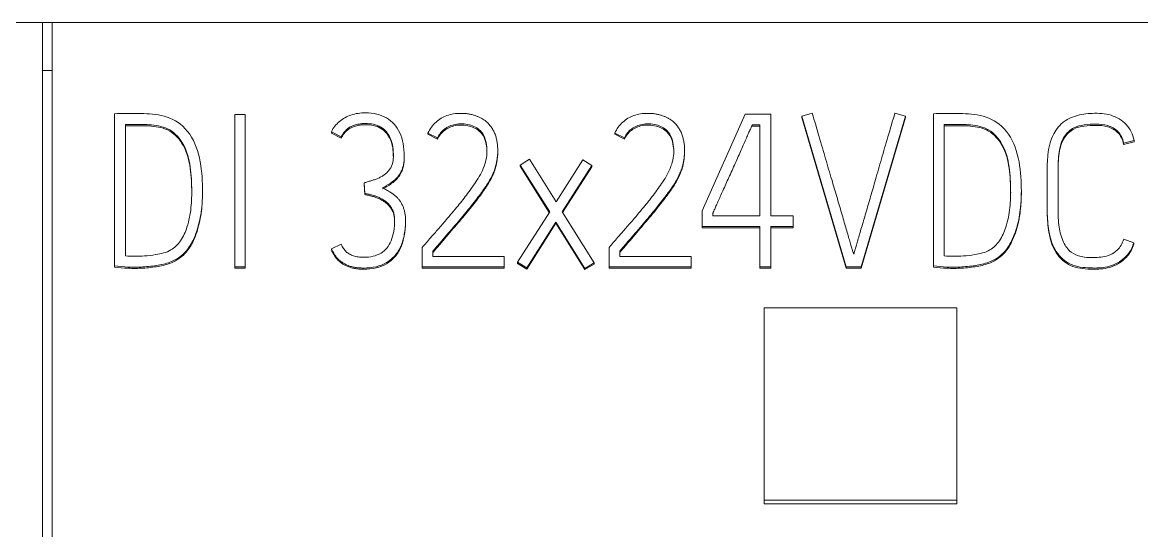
# Model space of a CAD drawing. Header units: millimetres. Extents: x 1359 to 3577, y 1336 to 3557.
# Drawn here: x 2650.66 to 2662.29, y 3048.28 to 3053.56 of the extents above; entities that cross this region are included whole.
import ezdxf

# ---------------------------------------------------------------- set-up
doc = ezdxf.new("R2010")
doc.units = ezdxf.units.MM
doc.layers.add('000-PI-Oprema', color=30, linetype='Continuous', lineweight=5)

msp = doc.modelspace()

# ---------------------------------------------------------------- linework, layer by layer
at = {"layer": '000-PI-Oprema', "color": 0, "linetype": 'ByBlock', "lineweight": 0}
for p, q in [((2650.871, 3053.556), (2645.971, 3053.556)), ((2650.971, 3053.556), (2650.871, 3053.556)), ((2650.971, 3043.373), (2650.971, 3053.556)), ((2675.771, 3053.556), (2650.971, 3053.556)), ((2650.971, 3053.056), (2650.871, 3053.056)), ((2651.618, 3052.607), (2651.618, 3051.027)), ((2652.868, 3052.598), (2652.868, 3051.016)), ((2652.978, 3052.598), (2652.868, 3052.598)), ((2652.978, 3051.016), (2652.978, 3052.598)), ((2658.173, 3052.603), (2657.725, 3051.599)), ((2658.438, 3052.603), (2658.173, 3052.603)), ((2658.438, 3051.546), (2658.438, 3052.603)), ((2658.87, 3052.614), (2658.762, 3052.583)), ((2658.762, 3052.583), (2659.223, 3051.016)), ((2658.762, 3052.583), (2658.762, 3052.57)), ((2658.762, 3052.57), (2659.223, 3051.003)), ((2659.378, 3051.016), (2659.838, 3052.583)), ((2659.378, 3051.003), (2659.838, 3052.57)), ((2659.838, 3052.583), (2659.729, 3052.614)), ((2659.838, 3052.583), (2659.838, 3052.57)), ((2660.129, 3052.607), (2660.129, 3051.027)), ((2651.731, 3052.495), (2651.731, 3051.13)), ((2658.247, 3052.493), (2658.247, 3052.48)), ((2658.247, 3052.493), (2658.324, 3052.493)), ((2658.247, 3052.48), (2658.324, 3052.48)), ((2658.324, 3052.493), (2658.324, 3051.546)), ((2660.242, 3052.495), (2660.242, 3051.13)), ((2653.873, 3052.418), (2653.873, 3052.405)), ((2653.975, 3052.367), (2653.873, 3052.418)), ((2653.975, 3052.355), (2653.873, 3052.405)), ((2653.975, 3052.367), (2653.975, 3052.355)), ((2654.876, 3052.407), (2654.876, 3052.394)), ((2654.976, 3052.356), (2654.876, 3052.407)), ((2654.976, 3052.344), (2654.876, 3052.394)), ((2654.976, 3052.356), (2654.976, 3052.344)), ((2656.818, 3052.407), (2656.818, 3052.394)), ((2656.917, 3052.356), (2656.818, 3052.407)), ((2656.917, 3052.344), (2656.818, 3052.394)), ((2656.917, 3052.356), (2656.917, 3052.344)), ((2655.601, 3052.215), (2655.601, 3052.227)), ((2657.543, 3052.215), (2657.543, 3052.227)), ((2662.215, 3052.328), (2662.106, 3052.301)), ((2662.215, 3052.315), (2662.106, 3052.288)), ((2662.106, 3052.301), (2662.106, 3052.288)), ((2662.215, 3052.328), (2662.215, 3052.315)), ((2654.63, 3052.157), (2654.63, 3052.178)), ((2655.93, 3052.134), (2655.835, 3052.074)), ((2656.207, 3051.691), (2655.93, 3052.134)), ((2656.487, 3052.13), (2656.207, 3051.691)), ((2656.58, 3052.07), (2656.487, 3052.13)), ((2655.835, 3052.074), (2655.835, 3052.062)), ((2655.835, 3052.074), (2656.141, 3051.588)), ((2655.835, 3052.062), (2656.137, 3051.582)), ((2656.272, 3051.588), (2656.58, 3052.07)), ((2656.276, 3051.582), (2656.58, 3052.057)), ((2656.58, 3052.07), (2656.58, 3052.057)), ((2654.212, 3051.89), (2654.212, 3051.877)), ((2654.219, 3051.78), (2654.212, 3051.89)), ((2654.219, 3051.767), (2654.212, 3051.877)), ((2661.311, 3051.966), (2661.311, 3051.954)), ((2652.533, 3051.789), (2652.533, 3051.802)), ((2654.219, 3051.78), (2654.219, 3051.767)), ((2661.043, 3051.789), (2661.043, 3051.802)), ((2661.311, 3051.831), (2661.311, 3051.844)), ((2661.311, 3051.666), (2661.311, 3051.653)), ((2656.141, 3051.588), (2655.808, 3051.064)), ((2656.602, 3051.058), (2656.272, 3051.588)), ((2657.725, 3051.599), (2657.725, 3051.436)), ((2657.836, 3051.546), (2657.836, 3051.575)), ((2657.836, 3051.562), (2657.84, 3051.569)), ((2658.324, 3051.546), (2657.836, 3051.546)), ((2658.673, 3051.546), (2658.438, 3051.546)), ((2658.673, 3051.436), (2658.673, 3051.546)), ((2654.643, 3051.471), (2654.643, 3051.492)), ((2655.903, 3051.005), (2656.205, 3051.482)), ((2655.903, 3050.992), (2656.205, 3051.47)), ((2656.205, 3051.482), (2656.507, 3051)), ((2656.205, 3051.482), (2656.205, 3051.47)), ((2656.205, 3051.47), (2656.507, 3050.988)), ((2657.725, 3051.436), (2657.725, 3051.423)), ((2657.725, 3051.436), (2658.324, 3051.436)), ((2657.725, 3051.423), (2658.324, 3051.423)), ((2658.324, 3051.436), (2658.324, 3051.016)), ((2658.438, 3051.016), (2658.438, 3051.436)), ((2658.438, 3051.436), (2658.673, 3051.436)), ((2658.438, 3051.423), (2658.673, 3051.423)), ((2658.673, 3051.436), (2658.673, 3051.423)), ((2662.108, 3051.304), (2662.212, 3051.267)), ((2653.873, 3051.205), (2653.975, 3051.251)), ((2653.873, 3051.205), (2653.873, 3051.192)), ((2654.816, 3051.016), (2654.816, 3051.218)), ((2654.927, 3051.179), (2654.927, 3051.126)), ((2656.758, 3051.016), (2656.758, 3051.218)), ((2656.869, 3051.179), (2656.869, 3051.126)), ((2662.212, 3051.267), (2662.212, 3051.254)), ((2654.927, 3051.126), (2655.668, 3051.126)), ((2655.668, 3051.126), (2655.668, 3051.016)), ((2655.808, 3051.064), (2655.808, 3051.051)), ((2655.808, 3051.064), (2655.903, 3051.005)), ((2656.507, 3051), (2656.602, 3051.058)), ((2656.602, 3051.058), (2656.602, 3051.045)), ((2656.869, 3051.126), (2657.61, 3051.126)), ((2657.61, 3051.126), (2657.61, 3051.016)), ((2651.618, 3051.027), (2651.618, 3051.014)), ((2652.868, 3051.016), (2652.978, 3051.016)), ((2652.868, 3051.016), (2652.868, 3051.003)), ((2652.868, 3051.003), (2652.978, 3051.003)), ((2652.978, 3051.016), (2652.978, 3051.003)), ((2654.816, 3051.016), (2654.816, 3051.003)), ((2655.668, 3051.016), (2654.816, 3051.016)), ((2655.668, 3051.003), (2654.816, 3051.003)), ((2655.668, 3051.016), (2655.668, 3051.003)), ((2655.808, 3051.051), (2655.903, 3050.992)), ((2655.903, 3051.005), (2655.903, 3050.992)), ((2656.507, 3050.988), (2656.602, 3051.045)), ((2656.507, 3051), (2656.507, 3050.988)), ((2657.61, 3051.016), (2656.758, 3051.016)), ((2656.758, 3051.016), (2656.758, 3051.003)), ((2657.61, 3051.003), (2656.758, 3051.003)), ((2657.61, 3051.016), (2657.61, 3051.003)), ((2658.324, 3051.016), (2658.324, 3051.003)), ((2658.324, 3051.016), (2658.438, 3051.016)), ((2658.324, 3051.003), (2658.438, 3051.003)), ((2658.438, 3051.016), (2658.438, 3051.003)), ((2659.223, 3051.016), (2659.378, 3051.016)), ((2659.223, 3051.016), (2659.223, 3051.003)), ((2659.223, 3051.003), (2659.378, 3051.003)), ((2659.378, 3051.016), (2659.378, 3051.003)), ((2660.129, 3051.027), (2660.129, 3051.014)), ((2658.371, 3050.592), (2658.371, 3048.593)), ((2660.371, 3050.592), (2658.371, 3050.592)), ((2660.371, 3048.593), (2660.371, 3050.592)), ((2658.371, 3048.593), (2658.371, 3048.555)), ((2658.371, 3048.593), (2660.371, 3048.593)), ((2658.371, 3048.555), (2660.371, 3048.555)), ((2660.371, 3048.593), (2660.371, 3048.555))]:
    msp.add_line(p, q, dxfattribs=at)
for points, knots in [([(2650.871, 3053.556), (2650.871, 3052.471), (2650.871, 3048.868), (2650.871, 3045.263), (2650.871, 3042.742)], [0, 0, 0, 0, 0.301146, 1, 1, 1, 1]), ([(2651.618, 3051.027), (2651.665, 3051.021), (2651.763, 3051.013), (2651.916, 3051.013), (2652.068, 3051.031), (2652.228, 3051.068), (2652.363, 3051.163), (2652.442, 3051.299), (2652.497, 3051.452), (2652.534, 3051.657), (2652.535, 3051.926), (2652.502, 3052.221), (2652.36, 3052.489), (2652.109, 3052.608), (2651.861, 3052.609), (2651.7, 3052.611), (2651.618, 3052.607)], [0, 0, 0, 0, 0.048928, 0.10152, 0.156673, 0.206259, 0.270351, 0.31956, 0.366981, 0.439378, 0.534587, 0.645045, 0.746603, 0.832762, 0.916147, 1, 1, 1, 1]), ([(2653.873, 3052.418), (2653.892, 3052.461), (2653.95, 3052.534), (2654.078, 3052.605), (2654.216, 3052.621), (2654.343, 3052.609), (2654.448, 3052.57), (2654.53, 3052.502), (2654.59, 3052.409), (2654.623, 3052.294), (2654.631, 3052.193), (2654.628, 3052.118), (2654.622, 3052.075), (2654.611, 3052.037), (2654.596, 3052.003), (2654.578, 3051.973), (2654.557, 3051.947), (2654.534, 3051.923), (2654.509, 3051.902), (2654.483, 3051.884), (2654.457, 3051.868), (2654.43, 3051.853), (2654.412, 3051.843), (2654.403, 3051.839)], [0, 0, 0, 0, 0.090044, 0.177969, 0.277991, 0.355408, 0.424426, 0.491004, 0.560177, 0.636379, 0.72419, 0.755913, 0.784262, 0.809647, 0.83316, 0.855708, 0.877614, 0.899011, 0.919895, 0.94045, 0.960699, 0.980541, 1, 1, 1, 1]), ([(2654.876, 3052.407), (2654.895, 3052.45), (2654.952, 3052.525), (2655.073, 3052.599), (2655.182, 3052.613), (2655.257, 3052.611), (2655.296, 3052.606), (2655.332, 3052.599), (2655.365, 3052.589), (2655.395, 3052.578), (2655.423, 3052.566), (2655.447, 3052.552), (2655.469, 3052.537), (2655.488, 3052.521), (2655.505, 3052.504), (2655.52, 3052.487), (2655.538, 3052.465), (2655.556, 3052.435), (2655.574, 3052.396), (2655.587, 3052.355), (2655.595, 3052.313), (2655.6, 3052.271), (2655.602, 3052.23), (2655.601, 3052.191), (2655.597, 3052.153), (2655.592, 3052.117), (2655.584, 3052.081), (2655.575, 3052.047), (2655.562, 3052.008), (2655.542, 3051.962), (2655.512, 3051.907), (2655.475, 3051.849), (2655.432, 3051.787), (2655.382, 3051.721), (2655.328, 3051.651), (2655.268, 3051.579), (2655.205, 3051.503), (2655.138, 3051.425), (2655.069, 3051.345), (2654.998, 3051.262), (2654.951, 3051.207), (2654.927, 3051.179)], [0, 0, 0, 0, 0.061339, 0.118477, 0.180647, 0.199061, 0.216082, 0.231833, 0.246526, 0.260308, 0.273254, 0.285426, 0.29689, 0.307753, 0.31802, 0.327627, 0.336606, 0.355189, 0.37361, 0.392165, 0.410785, 0.42927, 0.447741, 0.464235, 0.480574, 0.496814, 0.51268, 0.527892, 0.542508, 0.566365, 0.593275, 0.623397, 0.656474, 0.692185, 0.730563, 0.771282, 0.814001, 0.858722, 0.904903, 0.951996, 1, 1, 1, 1]), ([(2656.818, 3052.407), (2656.837, 3052.45), (2656.893, 3052.525), (2657.015, 3052.599), (2657.123, 3052.613), (2657.199, 3052.611), (2657.238, 3052.606), (2657.274, 3052.599), (2657.307, 3052.589), (2657.337, 3052.578), (2657.364, 3052.566), (2657.389, 3052.552), (2657.411, 3052.537), (2657.43, 3052.521), (2657.447, 3052.504), (2657.461, 3052.487), (2657.479, 3052.465), (2657.498, 3052.435), (2657.516, 3052.396), (2657.528, 3052.355), (2657.537, 3052.313), (2657.542, 3052.271), (2657.544, 3052.23), (2657.542, 3052.191), (2657.539, 3052.153), (2657.534, 3052.117), (2657.526, 3052.081), (2657.517, 3052.047), (2657.503, 3052.008), (2657.484, 3051.962), (2657.454, 3051.907), (2657.417, 3051.849), (2657.373, 3051.787), (2657.324, 3051.721), (2657.269, 3051.651), (2657.21, 3051.579), (2657.147, 3051.503), (2657.08, 3051.425), (2657.011, 3051.345), (2656.94, 3051.262), (2656.893, 3051.207), (2656.869, 3051.179)], [0, 0, 0, 0, 0.061339, 0.118477, 0.180647, 0.199061, 0.216082, 0.231833, 0.246526, 0.260308, 0.273254, 0.285426, 0.29689, 0.307753, 0.31802, 0.327627, 0.336606, 0.355189, 0.37361, 0.392165, 0.410785, 0.42927, 0.447741, 0.464235, 0.480574, 0.496814, 0.51268, 0.527892, 0.542508, 0.566365, 0.593275, 0.623397, 0.656474, 0.692185, 0.730563, 0.771282, 0.814001, 0.858722, 0.904903, 0.951996, 1, 1, 1, 1]), ([(2659.301, 3051.148), (2659.299, 3051.154), (2659.293, 3051.171), (2659.284, 3051.203), (2659.271, 3051.246), (2659.255, 3051.298), (2659.238, 3051.359), (2659.218, 3051.426), (2659.197, 3051.499), (2659.174, 3051.578), (2659.15, 3051.662), (2659.124, 3051.748), (2659.099, 3051.835), (2659.059, 3051.965), (2659.008, 3052.143), (2658.94, 3052.373), (2658.894, 3052.532), (2658.87, 3052.614)], [0, 0, 0, 0, 0.013272, 0.034859, 0.06476, 0.101229, 0.142516, 0.188621, 0.238884, 0.292645, 0.349905, 0.409112, 0.468717, 0.528719, 0.675164, 0.832258, 1, 1, 1, 1]), ([(2659.729, 3052.614), (2659.705, 3052.532), (2659.658, 3052.373), (2659.59, 3052.143), (2659.539, 3051.965), (2659.502, 3051.835), (2659.477, 3051.748), (2659.452, 3051.662), (2659.428, 3051.578), (2659.404, 3051.499), (2659.382, 3051.426), (2659.362, 3051.359), (2659.344, 3051.298), (2659.329, 3051.246), (2659.317, 3051.203), (2659.308, 3051.171), (2659.303, 3051.154), (2659.301, 3051.148)], [0, 0, 0, 0, 0.167989, 0.325145, 0.471471, 0.531274, 0.590769, 0.649955, 0.70726, 0.76111, 0.811506, 0.857719, 0.899023, 0.935417, 0.96522, 0.986746, 1, 1, 1, 1]), ([(2660.129, 3051.027), (2660.176, 3051.021), (2660.274, 3051.013), (2660.426, 3051.013), (2660.578, 3051.031), (2660.739, 3051.068), (2660.873, 3051.163), (2660.952, 3051.299), (2661.008, 3051.452), (2661.044, 3051.657), (2661.045, 3051.926), (2661.012, 3052.221), (2660.87, 3052.489), (2660.62, 3052.608), (2660.372, 3052.609), (2660.21, 3052.611), (2660.129, 3052.607)], [0, 0, 0, 0, 0.048928, 0.10152, 0.156673, 0.206259, 0.270351, 0.31956, 0.366981, 0.439378, 0.534587, 0.645045, 0.746603, 0.832762, 0.916147, 1, 1, 1, 1]), ([(2662.212, 3051.267), (2662.205, 3051.241), (2662.179, 3051.178), (2662.093, 3051.078), (2661.94, 3051.006), (2661.75, 3051.002), (2661.55, 3051.022), (2661.389, 3051.168), (2661.327, 3051.364), (2661.308, 3051.572), (2661.312, 3051.783), (2661.311, 3051.988), (2661.313, 3052.194), (2661.356, 3052.388), (2661.473, 3052.529), (2661.62, 3052.596), (2661.786, 3052.617), (2661.974, 3052.608), (2662.148, 3052.505), (2662.2, 3052.396), (2662.215, 3052.328)], [0, 0, 0, 0, 0.023749, 0.063372, 0.118592, 0.172501, 0.236244, 0.297229, 0.359591, 0.421629, 0.490644, 0.554667, 0.610982, 0.680492, 0.733777, 0.772528, 0.826559, 0.886213, 0.942216, 1, 1, 1, 1]), ([(2651.731, 3051.13), (2651.798, 3051.126), (2651.904, 3051.126), (2652.062, 3051.144), (2652.204, 3051.175), (2652.316, 3051.288), (2652.383, 3051.444), (2652.419, 3051.63), (2652.423, 3051.851), (2652.41, 3052.082), (2652.343, 3052.31), (2652.182, 3052.47), (2651.99, 3052.497), (2651.843, 3052.495), (2651.761, 3052.495), (2651.731, 3052.495)], [0, 0, 0, 0, 0.085013, 0.135874, 0.205821, 0.265138, 0.333279, 0.422662, 0.50952, 0.618636, 0.722487, 0.80996, 0.894466, 0.962458, 1, 1, 1, 1]), ([(2652.421, 3051.785), (2652.421, 3051.797), (2652.42, 3051.893), (2652.41, 3052.069), (2652.343, 3052.297), (2652.182, 3052.458), (2651.99, 3052.484), (2651.843, 3052.482), (2651.761, 3052.482), (2651.731, 3052.482)], [0, 0, 0, 0, 0.030851, 0.246457, 0.451657, 0.624495, 0.791473, 0.92582, 1, 1, 1, 1]), ([(2654.212, 3051.89), (2654.224, 3051.893), (2654.248, 3051.9), (2654.284, 3051.911), (2654.32, 3051.922), (2654.355, 3051.935), (2654.388, 3051.951), (2654.418, 3051.969), (2654.445, 3051.991), (2654.469, 3052.017), (2654.49, 3052.046), (2654.506, 3052.08), (2654.515, 3052.121), (2654.519, 3052.213), (2654.506, 3052.346), (2654.394, 3052.488), (2654.275, 3052.507), (2654.205, 3052.505), (2654.182, 3052.504), (2654.159, 3052.501), (2654.136, 3052.496), (2654.113, 3052.489), (2654.09, 3052.481), (2654.068, 3052.47), (2654.047, 3052.456), (2654.026, 3052.439), (2654.007, 3052.419), (2653.99, 3052.394), (2653.98, 3052.377), (2653.975, 3052.367)], [0, 0, 0, 0, 0.029364, 0.059027, 0.088993, 0.118548, 0.147162, 0.175106, 0.202604, 0.230099, 0.258166, 0.287672, 0.320058, 0.356367, 0.509421, 0.627625, 0.757774, 0.775505, 0.793677, 0.812339, 0.831209, 0.85007, 0.86906, 0.888397, 0.908411, 0.929359, 0.951405, 0.974839, 1, 1, 1, 1]), ([(2654.516, 3052.168), (2654.516, 3052.227), (2654.503, 3052.338), (2654.394, 3052.475), (2654.275, 3052.495), (2654.205, 3052.493), (2654.182, 3052.491), (2654.159, 3052.488), (2654.136, 3052.483), (2654.113, 3052.477), (2654.09, 3052.468), (2654.068, 3052.457), (2654.047, 3052.443), (2654.026, 3052.426), (2654.007, 3052.406), (2653.99, 3052.382), (2653.98, 3052.364), (2653.975, 3052.355)], [0, 0, 0, 0, 0.222922, 0.410158, 0.616314, 0.644399, 0.673184, 0.702745, 0.732635, 0.762511, 0.792591, 0.823221, 0.854923, 0.888104, 0.923025, 0.960145, 1, 1, 1, 1]), ([(2654.816, 3051.218), (2654.845, 3051.252), (2654.901, 3051.316), (2654.984, 3051.411), (2655.079, 3051.521), (2655.183, 3051.643), (2655.291, 3051.78), (2655.392, 3051.919), (2655.477, 3052.078), (2655.501, 3052.26), (2655.449, 3052.432), (2655.303, 3052.503), (2655.167, 3052.509), (2655.042, 3052.456), (2654.994, 3052.394), (2654.976, 3052.356)], [0, 0, 0, 0, 0.068794, 0.128406, 0.193582, 0.291346, 0.373604, 0.45943, 0.554437, 0.645803, 0.738171, 0.803969, 0.878932, 0.940491, 1, 1, 1, 1]), ([(2655.489, 3052.21), (2655.489, 3052.223), (2655.486, 3052.297), (2655.449, 3052.419), (2655.303, 3052.49), (2655.167, 3052.496), (2655.042, 3052.443), (2654.994, 3052.381), (2654.976, 3052.344)], [0, 0, 0, 0, 0.051721, 0.299015, 0.475174, 0.675868, 0.840679, 1, 1, 1, 1]), ([(2656.758, 3051.218), (2656.787, 3051.252), (2656.842, 3051.316), (2656.926, 3051.411), (2657.021, 3051.521), (2657.125, 3051.643), (2657.233, 3051.78), (2657.334, 3051.919), (2657.419, 3052.078), (2657.442, 3052.26), (2657.39, 3052.432), (2657.244, 3052.503), (2657.109, 3052.509), (2656.984, 3052.456), (2656.936, 3052.394), (2656.917, 3052.356)], [0, 0, 0, 0, 0.068794, 0.128406, 0.193582, 0.291346, 0.373604, 0.45943, 0.554437, 0.645803, 0.738171, 0.803969, 0.878932, 0.940491, 1, 1, 1, 1]), ([(2657.431, 3052.21), (2657.431, 3052.223), (2657.427, 3052.297), (2657.39, 3052.419), (2657.244, 3052.49), (2657.109, 3052.496), (2656.984, 3052.443), (2656.936, 3052.381), (2656.917, 3052.344)], [0, 0, 0, 0, 0.051721, 0.299015, 0.475174, 0.675868, 0.840679, 1, 1, 1, 1]), ([(2657.836, 3051.575), (2657.838, 3051.578), (2657.843, 3051.589), (2657.854, 3051.613), (2657.87, 3051.649), (2657.891, 3051.695), (2657.915, 3051.749), (2657.942, 3051.81), (2657.972, 3051.876), (2658.003, 3051.946), (2658.036, 3052.018), (2658.069, 3052.091), (2658.101, 3052.163), (2658.131, 3052.23), (2658.159, 3052.294), (2658.184, 3052.351), (2658.206, 3052.402), (2658.225, 3052.442), (2658.238, 3052.472), (2658.244, 3052.487), (2658.247, 3052.493)], [0, 0, 0, 0, 0.010734, 0.036404, 0.077011, 0.128795, 0.187998, 0.254619, 0.326966, 0.403344, 0.483752, 0.564544, 0.642072, 0.716335, 0.785641, 0.848294, 0.904294, 0.950045, 0.981947, 1, 1, 1, 1]), ([(2660.242, 3051.13), (2660.308, 3051.126), (2660.414, 3051.126), (2660.573, 3051.144), (2660.714, 3051.175), (2660.827, 3051.288), (2660.893, 3051.444), (2660.929, 3051.63), (2660.934, 3051.851), (2660.921, 3052.082), (2660.854, 3052.31), (2660.692, 3052.47), (2660.5, 3052.497), (2660.353, 3052.495), (2660.271, 3052.495), (2660.242, 3052.495)], [0, 0, 0, 0, 0.085013, 0.135874, 0.205821, 0.265138, 0.333279, 0.422662, 0.50952, 0.618636, 0.722487, 0.80996, 0.894466, 0.962458, 1, 1, 1, 1]), ([(2660.932, 3051.785), (2660.932, 3051.797), (2660.931, 3051.893), (2660.921, 3052.069), (2660.854, 3052.297), (2660.692, 3052.458), (2660.5, 3052.484), (2660.353, 3052.482), (2660.271, 3052.482), (2660.242, 3052.482)], [0, 0, 0, 0, 0.030851, 0.246457, 0.451657, 0.624495, 0.791473, 0.92582, 1, 1, 1, 1]), ([(2662.106, 3052.301), (2662.095, 3052.352), (2662.059, 3052.429), (2661.94, 3052.493), (2661.818, 3052.502), (2661.699, 3052.495), (2661.576, 3052.468), (2661.472, 3052.365), (2661.427, 3052.199), (2661.424, 3052.017), (2661.425, 3051.822), (2661.423, 3051.628), (2661.428, 3051.439), (2661.469, 3051.281), (2661.548, 3051.163), (2661.674, 3051.113), (2661.813, 3051.113), (2661.948, 3051.123), (2662.056, 3051.197), (2662.093, 3051.259), (2662.108, 3051.304)], [0, 0, 0, 0, 0.052928, 0.097969, 0.144851, 0.190624, 0.232935, 0.284925, 0.348337, 0.424764, 0.49245, 0.572241, 0.64631, 0.708712, 0.757514, 0.801091, 0.856423, 0.915681, 0.949914, 1, 1, 1, 1]), ([(2662.106, 3052.288), (2662.095, 3052.34), (2662.059, 3052.416), (2661.94, 3052.481), (2661.818, 3052.489), (2661.699, 3052.483), (2661.576, 3052.455), (2661.472, 3052.352), (2661.427, 3052.186), (2661.424, 3052.005), (2661.425, 3051.834), (2661.424, 3051.73), (2661.424, 3051.685)], [0, 0, 0, 0, 0.097342, 0.180178, 0.266401, 0.350584, 0.428399, 0.524015, 0.640638, 0.781197, 0.905681, 1, 1, 1, 1]), ([(2654.63, 3052.154), (2654.63, 3052.153), (2654.629, 3052.136), (2654.628, 3052.105), (2654.622, 3052.062), (2654.611, 3052.024), (2654.596, 3051.991), (2654.578, 3051.96), (2654.557, 3051.934), (2654.534, 3051.91), (2654.509, 3051.889), (2654.483, 3051.871), (2654.457, 3051.855), (2654.43, 3051.84), (2654.412, 3051.831), (2654.403, 3051.826)], [0, 0, 0, 0, 0.004463, 0.118969, 0.221294, 0.31292, 0.39779, 0.479177, 0.55825, 0.63548, 0.710862, 0.785053, 0.858141, 0.929761, 1, 1, 1, 1]), ([(2655.601, 3052.216), (2655.601, 3052.216), (2655.602, 3052.203), (2655.601, 3052.178), (2655.597, 3052.141), (2655.592, 3052.104), (2655.584, 3052.068), (2655.575, 3052.034), (2655.562, 3051.996), (2655.542, 3051.949), (2655.512, 3051.895), (2655.475, 3051.836), (2655.432, 3051.774), (2655.382, 3051.708), (2655.328, 3051.639), (2655.268, 3051.566), (2655.205, 3051.491), (2655.138, 3051.413), (2655.069, 3051.332), (2654.998, 3051.25), (2654.951, 3051.194), (2654.927, 3051.166)], [0, 0, 0, 0, 0.000351, 0.030208, 0.059783, 0.089178, 0.117897, 0.145433, 0.17189, 0.215074, 0.263783, 0.318309, 0.378181, 0.442821, 0.512289, 0.585996, 0.663321, 0.744272, 0.827864, 0.913107, 1, 1, 1, 1]), ([(2657.543, 3052.216), (2657.543, 3052.216), (2657.543, 3052.203), (2657.542, 3052.178), (2657.539, 3052.141), (2657.534, 3052.104), (2657.526, 3052.068), (2657.517, 3052.034), (2657.503, 3051.996), (2657.484, 3051.949), (2657.454, 3051.895), (2657.417, 3051.836), (2657.373, 3051.774), (2657.324, 3051.708), (2657.269, 3051.639), (2657.21, 3051.566), (2657.147, 3051.491), (2657.08, 3051.413), (2657.011, 3051.332), (2656.94, 3051.25), (2656.893, 3051.194), (2656.869, 3051.166)], [0, 0, 0, 0, 0.000351, 0.030208, 0.059783, 0.089178, 0.117897, 0.145433, 0.17189, 0.215074, 0.263783, 0.318309, 0.378181, 0.442821, 0.512289, 0.585996, 0.663321, 0.744272, 0.827864, 0.913107, 1, 1, 1, 1]), ([(2651.618, 3051.014), (2651.665, 3051.008), (2651.763, 3051), (2651.916, 3051.001), (2652.068, 3051.018), (2652.228, 3051.055), (2652.363, 3051.15), (2652.442, 3051.286), (2652.497, 3051.439), (2652.527, 3051.609), (2652.533, 3051.734), (2652.533, 3051.789)], [0, 0, 0, 0, 0.098443, 0.204258, 0.315227, 0.414995, 0.543949, 0.642959, 0.738369, 0.884032, 1, 1, 1, 1]), ([(2654.403, 3051.839), (2654.415, 3051.833), (2654.439, 3051.82), (2654.472, 3051.8), (2654.504, 3051.78), (2654.533, 3051.759), (2654.558, 3051.735), (2654.58, 3051.71), (2654.599, 3051.681), (2654.614, 3051.651), (2654.627, 3051.617), (2654.636, 3051.581), (2654.642, 3051.542), (2654.644, 3051.465), (2654.636, 3051.358), (2654.6, 3051.232), (2654.537, 3051.13), (2654.447, 3051.055), (2654.334, 3051.012), (2654.234, 3051.003), (2654.159, 3051.006), (2654.114, 3051.011), (2654.073, 3051.021), (2654.038, 3051.034), (2654.006, 3051.05), (2653.977, 3051.068), (2653.952, 3051.088), (2653.93, 3051.109), (2653.913, 3051.133), (2653.897, 3051.157), (2653.884, 3051.181), (2653.876, 3051.197), (2653.873, 3051.205)], [0, 0, 0, 0, 0.025257, 0.04947, 0.072678, 0.09489, 0.116257, 0.13704, 0.157793, 0.179079, 0.201165, 0.224382, 0.249105, 0.275597, 0.367907, 0.447752, 0.519784, 0.588829, 0.660512, 0.741164, 0.772461, 0.800616, 0.825923, 0.849188, 0.871088, 0.891868, 0.911666, 0.930597, 0.948935, 0.96669, 0.983692, 1, 1, 1, 1]), ([(2653.975, 3051.251), (2653.981, 3051.236), (2653.996, 3051.209), (2654.025, 3051.174), (2654.06, 3051.147), (2654.102, 3051.129), (2654.152, 3051.119), (2654.222, 3051.115), (2654.304, 3051.122), (2654.389, 3051.154), (2654.455, 3051.21), (2654.499, 3051.29), (2654.524, 3051.39), (2654.532, 3051.479), (2654.528, 3051.547), (2654.518, 3051.587), (2654.502, 3051.622), (2654.481, 3051.653), (2654.456, 3051.681), (2654.427, 3051.704), (2654.395, 3051.724), (2654.362, 3051.74), (2654.327, 3051.754), (2654.291, 3051.764), (2654.255, 3051.773), (2654.231, 3051.778), (2654.219, 3051.78)], [0, 0, 0, 0, 0.036915, 0.070606, 0.102584, 0.136025, 0.174009, 0.217714, 0.293477, 0.358868, 0.420065, 0.485571, 0.562465, 0.654475, 0.687582, 0.718308, 0.747613, 0.776093, 0.803947, 0.831767, 0.859738, 0.887815, 0.916282, 0.944737, 0.97262, 1, 1, 1, 1]), ([(2654.53, 3051.478), (2654.53, 3051.483), (2654.53, 3051.502), (2654.528, 3051.534), (2654.518, 3051.574), (2654.502, 3051.61), (2654.481, 3051.641), (2654.456, 3051.668), (2654.427, 3051.692), (2654.395, 3051.711), (2654.362, 3051.728), (2654.327, 3051.741), (2654.291, 3051.751), (2654.255, 3051.76), (2654.231, 3051.765), (2654.219, 3051.767)], [0, 0, 0, 0, 0.02887, 0.121921, 0.208278, 0.290642, 0.370687, 0.448975, 0.527165, 0.60578, 0.684693, 0.764704, 0.844679, 0.923045, 1, 1, 1, 1]), ([(2660.129, 3051.014), (2660.176, 3051.008), (2660.274, 3051), (2660.426, 3051.001), (2660.578, 3051.018), (2660.739, 3051.055), (2660.873, 3051.15), (2660.952, 3051.286), (2661.008, 3051.439), (2661.038, 3051.609), (2661.043, 3051.734), (2661.043, 3051.789)], [0, 0, 0, 0, 0.098443, 0.204258, 0.315227, 0.414995, 0.543949, 0.642959, 0.738369, 0.884032, 1, 1, 1, 1]), ([(2662.212, 3051.254), (2662.205, 3051.229), (2662.179, 3051.166), (2662.093, 3051.065), (2661.94, 3050.993), (2661.75, 3050.989), (2661.55, 3051.009), (2661.389, 3051.155), (2661.327, 3051.351), (2661.312, 3051.519), (2661.311, 3051.62), (2661.311, 3051.654)], [0, 0, 0, 0, 0.052439, 0.139927, 0.261857, 0.380889, 0.521635, 0.656293, 0.793992, 0.930972, 1, 1, 1, 1]), ([(2654.643, 3051.479), (2654.643, 3051.432), (2654.635, 3051.343), (2654.6, 3051.219), (2654.537, 3051.117), (2654.447, 3051.043), (2654.334, 3051), (2654.234, 3050.99), (2654.159, 3050.993), (2654.114, 3050.999), (2654.073, 3051.009), (2654.038, 3051.022), (2654.006, 3051.037), (2653.977, 3051.055), (2653.952, 3051.075), (2653.93, 3051.097), (2653.913, 3051.12), (2653.897, 3051.144), (2653.884, 3051.168), (2653.876, 3051.184), (2653.873, 3051.192)], [0, 0, 0, 0, 0.121082, 0.232106, 0.332265, 0.428272, 0.527947, 0.640092, 0.683609, 0.722759, 0.757948, 0.790298, 0.82075, 0.849643, 0.877172, 0.903496, 0.928994, 0.953682, 0.977324, 1, 1, 1, 1])]:
    msp.add_open_spline(points, degree=3, knots=knots, dxfattribs=at)

doc.saveas('drawing.dxf')
